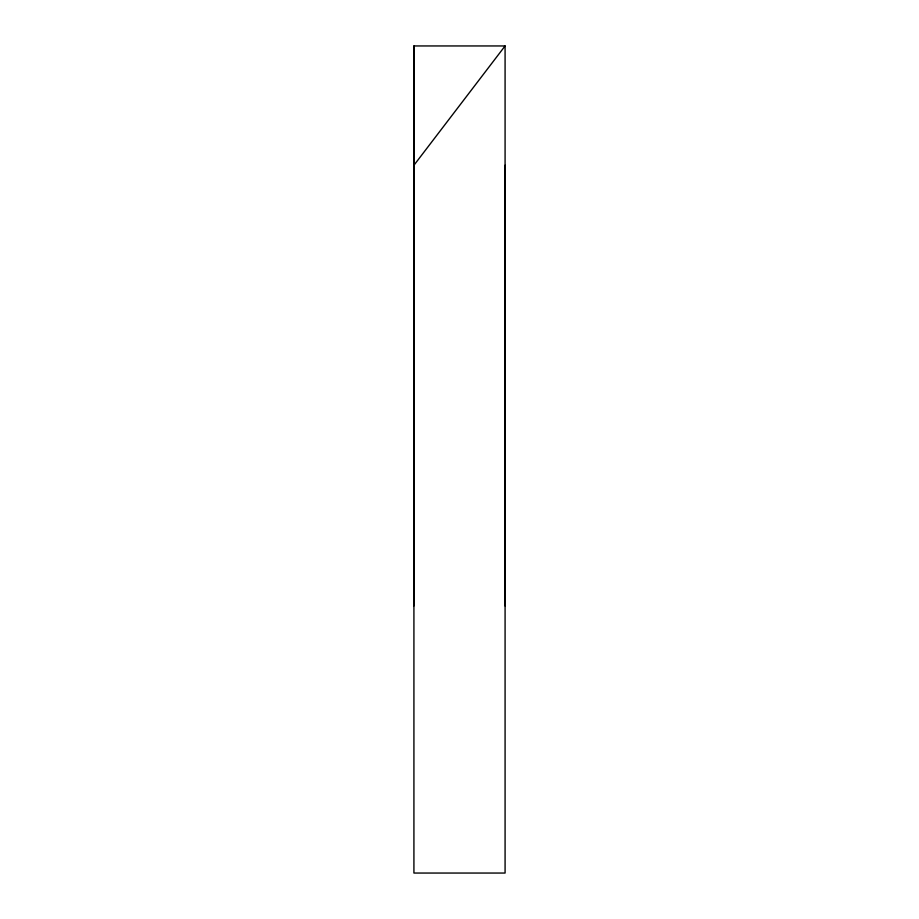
<?xml version="1.0" encoding="UTF-8"?>
<svg xmlns="http://www.w3.org/2000/svg" width="919" height="919" viewBox="0 0 919 919"><rect width="100%" height="100%" fill="white"/><g stroke="black" fill="none" stroke-linecap="round" stroke-linejoin="round"><path stroke-width="1.38" d="M413.918 605.908L413.918 45.95L505.082 45.95L505.082 873.05L413.918 873.05L413.918 45.95M505.082 605.908L505.082 165.248M413.918 165.271L505.082 45.95"/></g></svg>
